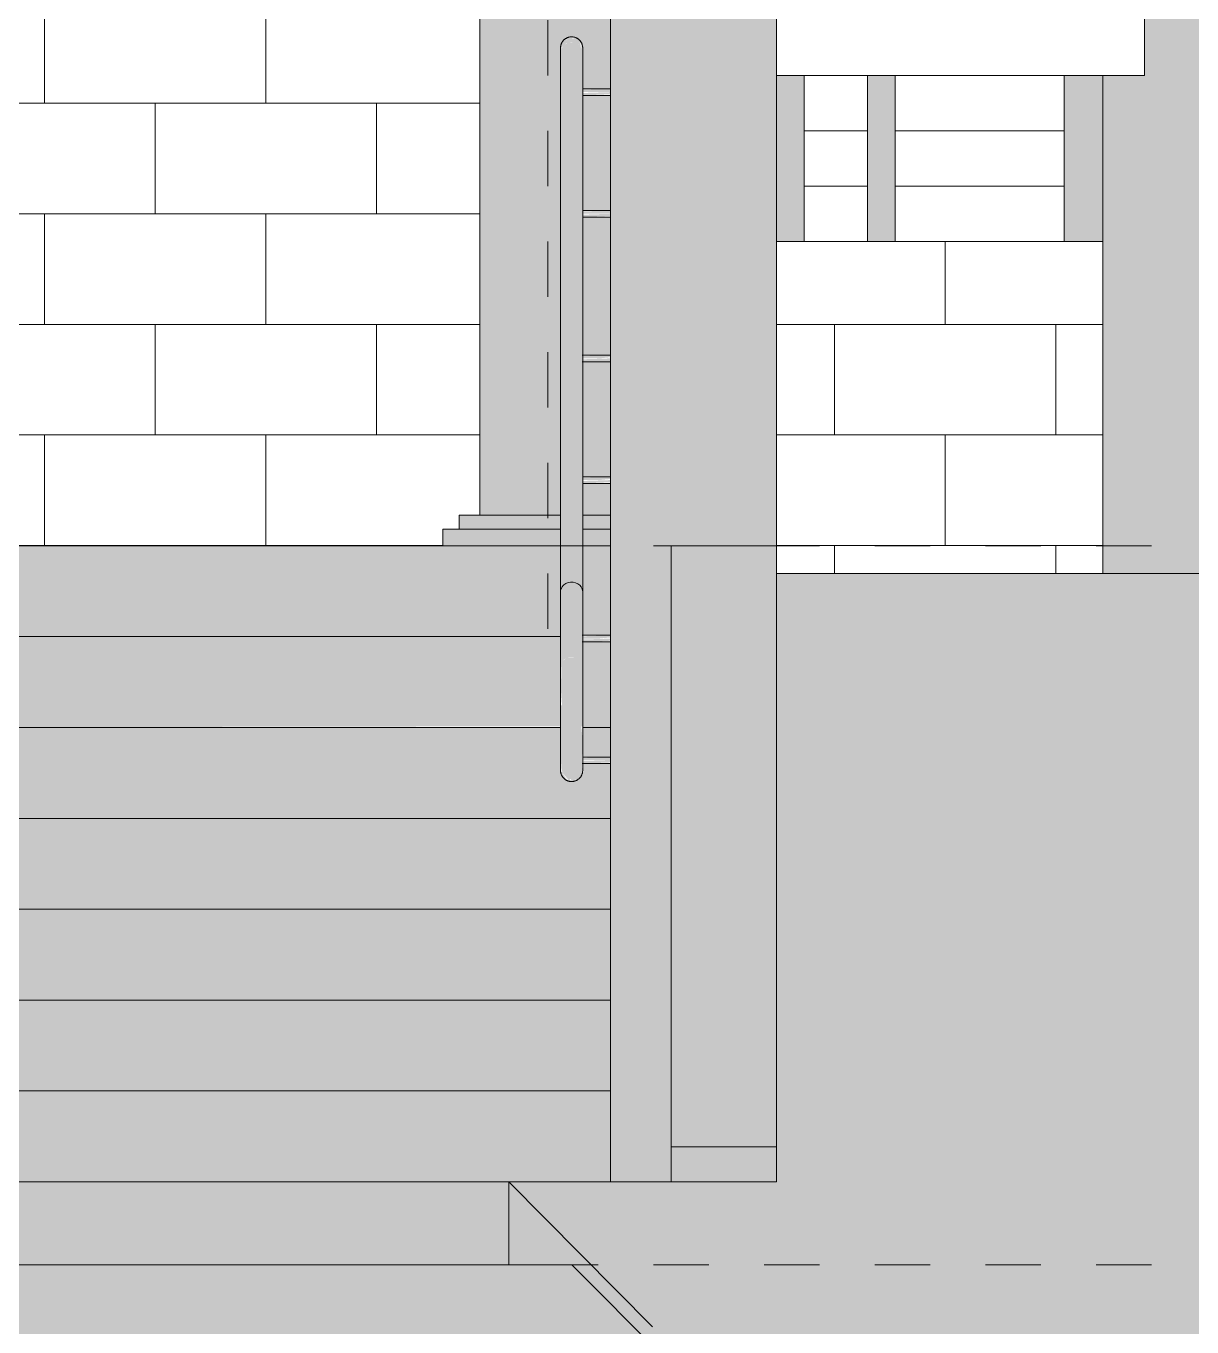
# Model space of a CAD drawing. Header units: metres. Extents: x -3 to 469, y -13 to 19.
# Drawn here: x 416.195 to 418.302, y -1.412 to 0.939 of the extents above; entities that cross this region are included whole.
import ezdxf

# ---------------------------------------------------------------- set-up
doc = ezdxf.new("R2010")
doc.units = ezdxf.units.M
doc.linetypes.add('Center', pattern=[0.03, 0.012, -0.006, 0.006, -0.006])
doc.linetypes.add('Grid Line', pattern=[0.022225, 0.0127, -0.003175, 0.003175, -0.003175])
for name, color, linetype, lineweight in [('A-AREA', 7, 'Continuous', 5), ('A-DETL-1', 7, 'Continuous', 20), ('A-DETL-2', 7, 'Continuous', 15), ('A-FLOR', 7, 'Continuous', 9), ('A-FLOR-1', 7, 'Continuous', 20), ('A-GENM', 7, 'Continuous', 5), ('A-GLAZ-CURT', 7, 'Continuous', 5), ('A-GLAZ-CWMG', 7, 'Continuous', 5), ('A-WALL', 7, 'Continuous', 9), ('Corrimãos', 7, 'Continuous', 15), ('I-WALL', 7, 'Continuous', 9), ('S-COLS', 7, 'Continuous', 9), ('S-FNDN', 7, 'Continuous', 9), ('S-STRS', 7, 'Continuous', 9), ('Suportes', 7, 'Continuous', 5)]:
    doc.layers.add(name, color=color, linetype=linetype, lineweight=lineweight)
for name, color, linetype, lineweight, true_color in [('A-DETL-GENF-1', 7, 'Continuous', 5, 0xb8a087), ('A-FLOR-LEVL-2', 7, 'Center', 5, 0x0080c0), ('A-FLOR-PATT-6', 7, 'Continuous', 20, 0xb8c78b), ('A-FLOR-PATT-8', 7, 'Continuous', 9, 0x6b7b3c), ('A-GENM-2', 7, 'Continuous', 5, 0xe9e9e9), ('A-GLAZ-CWMG-1', 7, 'Continuous', 5, 0xf2f2f2), ('A-WALL-PATT-1', 7, 'Continuous', 5, 0xe3e2df), ('A-WALL-PATT-2', 7, 'Continuous', 5, 0x5f5f5f), ('A-WALL-PATT-3', 7, 'Continuous', 5, 0x515151), ('Corrimãos-1', 7, 'Continuous', 15, 0xe0e0e0), ('S-COLS-1', 7, 'Continuous', 5, 0xe3e2df), ('S-COLS-2', 7, 'Continuous', 9, 0xe3e2df), ('S-FNDN-1', 7, 'Continuous', 5, 0xd3d1cb), ('S-GRID-1', 9, 'Grid Line', 5, 0x808080), ('S-STRS-2', 7, 'Continuous', 5, 0xe2e6e7), ('S-STRS-3', 7, 'Continuous', 5, 0xd8dad9), ('Suportes-1', 7, 'Continuous', 5, 0xe0e0e0)]:
    doc.layers.add(name, color=color, linetype=linetype, lineweight=lineweight, true_color=true_color)
pattern_1 = [(0, (417.45595, 0), (0, 0.2), []), (90, (417.45595, 0), (-0.2, 0.2), [0.2, -0.2])]
pattern_2 = [(90, (415.128, 0), (-1.2, 7e-17), [])]

# ---------------------------------------------------------------- blocks, each defined once
blk = doc.blocks.new('PILAR redondo - PILAR redondo 9-4413397-FACHADA 04')
at = {"layer": 'A-GENM-2'}
blk.add_hatch(color=256, dxfattribs=at).paths.add_polyline_path([(-0.59, 0.055), (-0.59, 3), (-0.713, 3), (-0.713, 0.055), (-0.6218, 0.055)])
h = blk.add_hatch(color=256, dxfattribs=at)
h.paths.add_polyline_path([(-0.567, 0.055), (-0.5663, 0.8972), (-0.557, 0.9145), (-0.5444, 0.9178), (-0.5329, 0.9117), (-0.5309, 0.9083), (-0.527, 0.8926), (-0.527, 0.826), (-0.477, 0.826), (-0.4785, 3), (-0.59, 3), (-0.59, 0.055)])
h.paths.add_polyline_path([(-0.4835, 0.055), (-0.477, 0.055), (-0.477, 0.1126), (-0.527, 0.1126), (-0.527, 0.055), (-0.503, 0.055)])
h.paths.add_polyline_path([(-0.4835, 0.1246), (-0.477, 0.1246), (-0.477, 0.3326), (-0.527, 0.3326), (-0.527, 0.1246), (-0.4838, 0.1246)])
h.paths.add_polyline_path([(-0.477, 0.3446), (-0.477, 0.594), (-0.527, 0.594), (-0.527, 0.3446), (-0.4835, 0.3446)])
h.paths.add_polyline_path([(-0.477, 0.606), (-0.477, 0.814), (-0.527, 0.814), (-0.527, 0.606), (-0.4835, 0.606)])
h = blk.add_hatch(color=256, dxfattribs=at)
h.paths.add_polyline_path([(-0.7186, 0.03), (-0.567, 0.03), (-0.567, 0.055), (-0.75, 0.055), (-0.75, 0.03)])
h.paths.add_polyline_path([(-0.477, 0.03), (-0.477, 0.055), (-0.527, 0.055), (-0.527, 0.03)])
at = {"layer": 'A-GENM'}
for p, q in [((-0.713, 3), (-0.713, 0.055)), ((-0.75, 0.055), (-0.567, 0.055)), ((-0.75, 0.055), (-0.75, 0.03)), ((-0.527, 0.055), (-0.477, 0.055))]:
    blk.add_line(p, q, dxfattribs=at)
blk = doc.blocks.new('Rectangular Mullion - 70mm x 70mm aluminio-4480607-FACHADA 04')
at = {"layer": 'A-GLAZ-CWMG-1'}
blk.add_hatch(color=256, dxfattribs=at).paths.add_polyline_path([(0.413, 0.55), (0.413, 0.85), (0.343, 0.85), (0.343, 0.55), (0.4073, 0.55)])
at = {"layer": 'A-GLAZ-CWMG'}
for p, q in [((0.343, 0.55), (0.343, 0.85)), ((0.413, 0.85), (0.413, 0.55)), ((0.413, 0.55), (0.343, 0.55))]:
    blk.add_line(p, q, dxfattribs=at)
blk = doc.blocks.new('System Panel - COMOVENTE-V67-FACHADA 04')
at = {"layer": 'A-GLAZ-CURT'}
h = blk.add_hatch(dxfattribs=at)
h.set_pattern_fill('FP_33', color=256, style=0, pattern_type=2)
h.set_pattern_definition([(0, (0.1905, 0.65), (0, 0.15), [])])
h.paths.add_polyline_path([(0.038, 0.55), (0.343, 0.55), (0.343, 0.75), (0.038, 0.75), (0.038, 0.5866)])
blk.add_line((0.343, 0.75), (0.038, 0.75), dxfattribs=at)
blk = doc.blocks.new('Rectangular Mullion - 70mm x 70mm aluminio-4480076-FACHADA 04')
at = {"layer": 'A-GLAZ-CWMG-1'}
blk.add_hatch(color=256, dxfattribs=at).paths.add_polyline_path([(0.4073, 0.75), (0.413, 0.75), (0.413, 0.85), (0.343, 0.85), (0.343, 0.75)])
at = {"layer": 'A-GLAZ-CWMG'}
for p, q in [((0.343, 0.75), (0.343, 0.85)), ((0.413, 0.75), (0.413, 0.85))]:
    blk.add_line(p, q, dxfattribs=at)
blk = doc.blocks.new('Rectangular Mullion - 80mm x 50mm aluminio-4468393-FACHADA 04')
at = {"layer": 'A-GLAZ-CWMG-1'}
blk.add_hatch(color=256, dxfattribs=at).paths.add_polyline_path([(-0.127, 0.55), (-0.127, 0.75), (-0.177, 0.75), (-0.177, 0.55), (-0.1556, 0.55)])
at = {"layer": 'A-GLAZ-CWMG'}
for p, q in [((-0.127, 0.75), (-0.127, 0.55)), ((-0.127, 0.55), (-0.177, 0.55))]:
    blk.add_line(p, q, dxfattribs=at)
blk = doc.blocks.new('System Panel - COMOVENTE-V68-FACHADA 04')
at = {"layer": 'A-GLAZ-CURT'}
h = blk.add_hatch(dxfattribs=at)
h.set_pattern_fill('FP_36', color=256, style=0, pattern_type=2)
h.set_pattern_definition([(0, (0.1905, 0.85), (0, 0.15), [])])
h.paths.add_polyline_path([(0.038, 0.75), (0.343, 0.75), (0.343, 0.85), (0.038, 0.85), (0.038, 0.7797)])
blk.add_line((0.038, 0.75), (0.343, 0.75), dxfattribs=at)
blk = doc.blocks.new('Rectangular Mullion - 70mm x 70mm aluminio-4480077-FACHADA 04')
at = {"layer": 'A-GLAZ-CWMG-1'}
blk.add_hatch(color=256, dxfattribs=at).paths.add_polyline_path([(0.4073, 0.55), (0.413, 0.55), (0.413, 0.75), (0.343, 0.75), (0.343, 0.55)])
at = {"layer": 'A-GLAZ-CWMG'}
for p, q in [((0.343, 0.55), (0.343, 0.75)), ((0.413, 0.55), (0.413, 0.75)), ((0.413, 0.55), (0.343, 0.55))]:
    blk.add_line(p, q, dxfattribs=at)
blk = doc.blocks.new('Rectangular Mullion - 80mm x 50mm aluminio-4468394-FACHADA 04')
at = {"layer": 'A-GLAZ-CWMG-1'}
blk.add_hatch(color=256, dxfattribs=at).paths.add_polyline_path([(-0.127, 0.75), (-0.127, 0.85), (-0.177, 0.85), (-0.177, 0.75), (-0.1556, 0.75)])
at = {"layer": 'A-GLAZ-CWMG'}
blk.add_line((-0.127, 0.85), (-0.127, 0.75), dxfattribs=at)
blk = doc.blocks.new('System Panel - COMOVENTE-V69-FACHADA 04')
at = {"layer": 'A-GLAZ-CURT'}
h = blk.add_hatch(dxfattribs=at)
h.set_pattern_fill('FP_92', color=256, style=0, pattern_type=2)
h.set_pattern_definition([(0, (-0.0695, 0.65), (0, 0.15), [])])
h.paths.add_polyline_path([(-0.0618, 0.55), (-0.012, 0.55), (-0.012, 0.75), (-0.127, 0.75), (-0.127, 0.55)])
blk.add_line((-0.012, 0.75), (-0.127, 0.75), dxfattribs=at)
blk = doc.blocks.new('System Panel - COMOVENTE-V70-FACHADA 04')
at = {"layer": 'A-GLAZ-CURT'}
h = blk.add_hatch(dxfattribs=at)
h.set_pattern_fill('FP_93', color=256, style=0, pattern_type=2)
h.set_pattern_definition([(0, (-0.0695, 0.85), (0, 0.15), [])])
h.paths.add_polyline_path([(-0.127, 0.75), (-0.012, 0.75), (-0.012, 0.85), (-0.127, 0.85), (-0.127, 0.7797)])
blk.add_line((-0.127, 0.75), (-0.012, 0.75), dxfattribs=at)
blk = doc.blocks.new('Rectangular Mullion - 80mm x 50mm aluminio-4479124-FACHADA 04')
at = {"layer": 'A-GLAZ-CWMG-1'}
blk.add_hatch(color=256, dxfattribs=at).paths.add_polyline_path([(-0.012, 0.55), (0.038, 0.55), (0.038, 0.75), (-0.012, 0.75), (-0.012, 0.5866)])
at = {"layer": 'A-GLAZ-CWMG'}
for p, q in [((-0.012, 0.75), (-0.012, 0.55)), ((0.038, 0.75), (0.038, 0.55)), ((0.038, 0.55), (-0.012, 0.55))]:
    blk.add_line(p, q, dxfattribs=at)
blk = doc.blocks.new('Rectangular Mullion - 80mm x 50mm aluminio-4479125-FACHADA 04')
at = {"layer": 'A-GLAZ-CWMG-1'}
blk.add_hatch(color=256, dxfattribs=at).paths.add_polyline_path([(0.038, 0.75), (0.038, 0.85), (-0.012, 0.85), (-0.012, 0.75), (0.032, 0.75)])
at = {"layer": 'A-GLAZ-CWMG'}
for p, q in [((-0.012, 0.85), (-0.012, 0.75)), ((0.038, 0.85), (0.038, 0.75))]:
    blk.add_line(p, q, dxfattribs=at)
blk = doc.blocks.new('Tipo de Corrimão - Corrimão_Interno_-4973389-FACHADA 04')
at = {"layer": 'Corrimãos-1'}
for points in [[(-0.5297, 0.9014), (-0.5329, 0.9117), (-0.5394, 0.9161), (-0.5496, 0.9173), (-0.5611, 0.9117), (-0.5627, 0.9102), (-0.5643, 0.9014), (-0.557, 0.9078), (-0.547, 0.9102), (-0.5349, 0.9064), (-0.5309, 0.9028)], [(-0.527, -0.0833), (-0.5277, 0.8972), (-0.5329, 0.905), (-0.5418, 0.9096), (-0.5522, 0.9096), (-0.5611, 0.905), (-0.5663, 0.8972), (-0.567, 0.8926), (-0.5663, -0.0787), (-0.5611, -0.0709), (-0.5522, -0.0663), (-0.5418, -0.0663), (-0.5329, -0.0709), (-0.5277, -0.0787)], [(-0.527, -0.2184), (-0.5277, -0.0787), (-0.5329, -0.0709), (-0.5418, -0.0663), (-0.5522, -0.0663), (-0.5611, -0.0709), (-0.5663, -0.0787), (-0.567, -0.0833), (-0.5663, -0.2138), (-0.5611, -0.2059), (-0.5522, -0.2014), (-0.5418, -0.2014), (-0.5329, -0.2059), (-0.5277, -0.2138)], [(-0.5445, -0.2886), (-0.5277, -0.2886), (-0.5277, -0.2138), (-0.5329, -0.2059), (-0.5418, -0.2014), (-0.5545, -0.2022), (-0.5626, -0.2076), (-0.5663, -0.2138), (-0.5654, -0.2259), (-0.5665, -0.2586), (-0.5643, -0.2886), (-0.547, -0.2886)], [(-0.5329, -0.3264), (-0.527, -0.3264), (-0.5277, -0.2886), (-0.567, -0.2886), (-0.5663, -0.3264), (-0.537, -0.3264)], [(-0.5444, -0.4258), (-0.5408, -0.4221), (-0.5363, -0.4221), (-0.5309, -0.4117), (-0.5285, -0.4078), (-0.5274, -0.3473), (-0.5297, -0.3264), (-0.5663, -0.3264), (-0.5663, -0.3919), (-0.5637, -0.4104), (-0.5525, -0.4235), (-0.5491, -0.4217), (-0.5456, -0.4248)], [(-0.567, -0.3966), (-0.5664, -0.3778), (-0.567, -0.3921)]]:
    blk.add_hatch(color=256, dxfattribs=at).paths.add_polyline_path(points)
at = {"layer": 'Corrimãos'}
for p, q in [((-0.567, 0.8926), (-0.567, -0.0833)), ((-0.527, -0.0833), (-0.527, 0.8926)), ((-0.567, -0.0833), (-0.567, -0.2184)), ((-0.527, -0.2184), (-0.527, -0.0833)), ((-0.567, -0.2886), (-0.567, -0.3264)), ((-0.527, -0.3264), (-0.527, -0.2886)), ((-0.567, -0.3264), (-0.567, -0.3966)), ((-0.527, -0.3966), (-0.527, -0.3264))]:
    blk.add_line(p, q, dxfattribs=at)
at = {"layer": 'Corrimãos', "flags": 128}
for points in [[(-0.567, 0.9), (-0.567, 0.9008), (-0.5669, 0.9016), (-0.5669, 0.9024), (-0.5667, 0.9032), (-0.5666, 0.904), (-0.5664, 0.9048), (-0.5662, 0.9055), (-0.566, 0.9063), (-0.5657, 0.907), (-0.5654, 0.9078), (-0.5651, 0.9085), (-0.5647, 0.9092), (-0.5644, 0.9099), (-0.5639, 0.9106), (-0.5635, 0.9113), (-0.563, 0.9119), (-0.5625, 0.9126), (-0.562, 0.9132), (-0.5615, 0.9138), (-0.5609, 0.9143), (-0.5603, 0.9149), (-0.5597, 0.9154), (-0.5591, 0.9159), (-0.5585, 0.9164), (-0.5578, 0.9168), (-0.5571, 0.9172), (-0.5564, 0.9176), (-0.5557, 0.918), (-0.555, 0.9183), (-0.5542, 0.9186), (-0.5535, 0.9189), (-0.5527, 0.9192), (-0.552, 0.9194), (-0.5512, 0.9196), (-0.5504, 0.9197), (-0.5496, 0.9198), (-0.5488, 0.9199), (-0.548, 0.92), (-0.5472, 0.92), (-0.5464, 0.92), (-0.5456, 0.92), (-0.5448, 0.9199), (-0.544, 0.9198), (-0.5432, 0.9196), (-0.5425, 0.9195), (-0.5417, 0.9193), (-0.5409, 0.9191), (-0.5402, 0.9188), (-0.5394, 0.9185), (-0.5387, 0.9182), (-0.538, 0.9178), (-0.5372, 0.9175), (-0.5366, 0.9171), (-0.5359, 0.9166), (-0.5352, 0.9162), (-0.5346, 0.9157), (-0.534, 0.9152), (-0.5334, 0.9146), (-0.5328, 0.9141), (-0.5322, 0.9135), (-0.5317, 0.9129), (-0.5312, 0.9123), (-0.5307, 0.9116), (-0.5303, 0.911), (-0.5299, 0.9103), (-0.5295, 0.9096), (-0.5291, 0.9089), (-0.5287, 0.9082), (-0.5284, 0.9074), (-0.5282, 0.9067), (-0.5279, 0.9059), (-0.5277, 0.9052), (-0.5275, 0.9044), (-0.5273, 0.9036), (-0.5272, 0.9028), (-0.5271, 0.902), (-0.527, 0.9012), (-0.527, 0.9004), (-0.527, 0.9)], [(-0.567, 0.8975), (-0.567, 0.8982), (-0.567, 0.8988), (-0.567, 0.8993), (-0.567, 0.8997), (-0.567, 0.8999), (-0.567, 0.9), (-0.567, 0.9)], [(-0.567, 0.9), (-0.567, 0.9), (-0.567, 0.8998), (-0.567, 0.8996), (-0.567, 0.8992), (-0.567, 0.8988), (-0.567, 0.8983), (-0.567, 0.8977), (-0.567, 0.897), (-0.567, 0.8962), (-0.567, 0.8953), (-0.567, 0.8943), (-0.567, 0.8932), (-0.567, 0.8926)], [(-0.527, 0.9), (-0.527, 0.8999), (-0.527, 0.8997), (-0.527, 0.8994), (-0.527, 0.899), (-0.527, 0.8984), (-0.527, 0.8977), (-0.527, 0.8969)], [(-0.527, 0.8926), (-0.527, 0.8937), (-0.527, 0.8948), (-0.527, 0.8957), (-0.527, 0.8965), (-0.527, 0.8973), (-0.527, 0.898), (-0.527, 0.8985), (-0.527, 0.899), (-0.527, 0.8994), (-0.527, 0.8997), (-0.527, 0.8999), (-0.527, 0.9), (-0.527, 0.9)], [(-0.567, -0.2184), (-0.567, -0.2199), (-0.567, -0.2216), (-0.567, -0.2235), (-0.567, -0.2254), (-0.567, -0.2274), (-0.567, -0.2295), (-0.567, -0.2317), (-0.567, -0.234), (-0.567, -0.2364), (-0.567, -0.2388), (-0.567, -0.2414), (-0.567, -0.244), (-0.567, -0.2467), (-0.567, -0.2494), (-0.567, -0.2522), (-0.567, -0.2551), (-0.567, -0.2581), (-0.567, -0.261), (-0.567, -0.2641), (-0.567, -0.2671), (-0.567, -0.2702), (-0.567, -0.2734), (-0.567, -0.2765), (-0.567, -0.2797), (-0.567, -0.2829), (-0.567, -0.2861), (-0.567, -0.2886)], [(-0.527, -0.2886), (-0.527, -0.2854), (-0.527, -0.2822), (-0.527, -0.279), (-0.527, -0.2759), (-0.527, -0.2727), (-0.527, -0.2696), (-0.527, -0.2665), (-0.527, -0.2634), (-0.527, -0.2604), (-0.527, -0.2575), (-0.527, -0.2545), (-0.527, -0.2517), (-0.527, -0.2489), (-0.527, -0.2461), (-0.527, -0.2434), (-0.527, -0.2408), (-0.527, -0.2383), (-0.527, -0.2359), (-0.527, -0.2335), (-0.527, -0.2312), (-0.527, -0.229), (-0.527, -0.2269), (-0.527, -0.225), (-0.527, -0.2231), (-0.527, -0.2213), (-0.527, -0.2196), (-0.527, -0.2184)], [(-0.567, -0.3264), (-0.567, -0.3296), (-0.567, -0.3328), (-0.567, -0.336), (-0.567, -0.3391), (-0.567, -0.3423), (-0.567, -0.3454), (-0.567, -0.3485), (-0.567, -0.3516), (-0.567, -0.3546), (-0.567, -0.3575), (-0.567, -0.3605), (-0.567, -0.3633), (-0.567, -0.3661), (-0.567, -0.3689), (-0.567, -0.3716), (-0.567, -0.3742), (-0.567, -0.3767), (-0.567, -0.3791), (-0.567, -0.3815), (-0.567, -0.3838), (-0.567, -0.386), (-0.567, -0.388), (-0.567, -0.39), (-0.567, -0.3919), (-0.567, -0.3937), (-0.567, -0.3954), (-0.567, -0.3969), (-0.567, -0.3984), (-0.567, -0.3997), (-0.567, -0.4009), (-0.567, -0.402), (-0.567, -0.403), (-0.567, -0.4039), (-0.567, -0.4046), (-0.567, -0.4052), (-0.567, -0.4057), (-0.567, -0.4061), (-0.567, -0.4063), (-0.567, -0.4064), (-0.567, -0.4064)], [(-0.527, -0.4064), (-0.527, -0.4063), (-0.527, -0.4061), (-0.527, -0.4058), (-0.527, -0.4054), (-0.527, -0.4048), (-0.527, -0.4041), (-0.527, -0.4033), (-0.527, -0.4023), (-0.527, -0.4013), (-0.527, -0.4001), (-0.527, -0.3988), (-0.527, -0.3973), (-0.527, -0.3958), (-0.527, -0.3942), (-0.527, -0.3924), (-0.527, -0.3906), (-0.527, -0.3886), (-0.527, -0.3865), (-0.527, -0.3844), (-0.527, -0.3821), (-0.527, -0.3798), (-0.527, -0.3774), (-0.527, -0.3749), (-0.527, -0.3723), (-0.527, -0.3696), (-0.527, -0.3669), (-0.527, -0.3641), (-0.527, -0.3612), (-0.527, -0.3583), (-0.527, -0.3554), (-0.527, -0.3524), (-0.527, -0.3493), (-0.527, -0.3462), (-0.527, -0.3431), (-0.527, -0.34), (-0.527, -0.3368), (-0.527, -0.3336), (-0.527, -0.3304), (-0.527, -0.3272), (-0.527, -0.3264)], [(-0.567, -0.4064), (-0.567, -0.4063), (-0.567, -0.4061), (-0.567, -0.4058), (-0.567, -0.4054), (-0.567, -0.4048), (-0.567, -0.4041), (-0.567, -0.4033), (-0.567, -0.4023), (-0.567, -0.4013), (-0.567, -0.4001), (-0.567, -0.3988), (-0.567, -0.3973), (-0.567, -0.3966)], [(-0.527, -0.3966), (-0.527, -0.3981), (-0.527, -0.3995), (-0.527, -0.4007), (-0.527, -0.4018), (-0.527, -0.4028), (-0.527, -0.4037), (-0.527, -0.4045), (-0.527, -0.4051), (-0.527, -0.4056), (-0.527, -0.406), (-0.527, -0.4062), (-0.527, -0.4064), (-0.527, -0.4064)], [(-0.527, -0.4064), (-0.527, -0.4072), (-0.5271, -0.408), (-0.5271, -0.4088), (-0.5273, -0.4096), (-0.5274, -0.4104), (-0.5276, -0.4111), (-0.5278, -0.4119), (-0.528, -0.4127), (-0.5283, -0.4134), (-0.5286, -0.4142), (-0.5289, -0.4149), (-0.5293, -0.4156), (-0.5296, -0.4163), (-0.53, -0.417), (-0.5305, -0.4177), (-0.531, -0.4183), (-0.5314, -0.419), (-0.532, -0.4196), (-0.5325, -0.4202), (-0.5331, -0.4207), (-0.5336, -0.4213), (-0.5343, -0.4218), (-0.5349, -0.4223), (-0.5355, -0.4228), (-0.5362, -0.4232), (-0.5369, -0.4236), (-0.5376, -0.424), (-0.5383, -0.4244), (-0.539, -0.4247), (-0.5397, -0.425), (-0.5405, -0.4253), (-0.5413, -0.4255), (-0.542, -0.4258), (-0.5428, -0.4259), (-0.5436, -0.4261), (-0.5444, -0.4262), (-0.5452, -0.4263), (-0.546, -0.4264), (-0.5468, -0.4264), (-0.5476, -0.4264), (-0.5484, -0.4263), (-0.5492, -0.4263), (-0.55, -0.4262), (-0.5508, -0.426), (-0.5515, -0.4259), (-0.5523, -0.4257), (-0.5531, -0.4254), (-0.5538, -0.4252), (-0.5546, -0.4249), (-0.5553, -0.4246), (-0.556, -0.4242), (-0.5567, -0.4238), (-0.5574, -0.4234), (-0.5581, -0.423), (-0.5588, -0.4226), (-0.5594, -0.4221), (-0.56, -0.4216), (-0.5606, -0.421), (-0.5612, -0.4205), (-0.5617, -0.4199), (-0.5623, -0.4193), (-0.5628, -0.4187), (-0.5633, -0.418), (-0.5637, -0.4174), (-0.5641, -0.4167), (-0.5645, -0.416), (-0.5649, -0.4153), (-0.5652, -0.4146), (-0.5656, -0.4138), (-0.5658, -0.4131), (-0.5661, -0.4123), (-0.5663, -0.4116), (-0.5665, -0.4108), (-0.5667, -0.41), (-0.5668, -0.4092), (-0.5669, -0.4084), (-0.567, -0.4076), (-0.567, -0.4068), (-0.567, -0.4064)]]:
    blk.add_lwpolyline(points, dxfattribs=at)
at = {"layer": 'Corrimãos'}
for major_axis, start_param, end_param in [((0.02, 0), 0.523597, 2.356195), ((0.02, 0), 2.879795, 3.141593), ((0.02, 0), 2.617995, 2.879795), ((0.02, 0), 2.356196, 2.617995), ((0.02, 0), 0.261798, 0.523597), ((-0.02, 0), 3.141593, 3.40339)]:
    blk.add_ellipse((-0.547, -0.0833), major_axis=major_axis, ratio=0.878055, start_param=start_param, end_param=end_param, dxfattribs=at)
blk = doc.blocks.new('Tipo de Corrimão - Corrimão_Interno_-4973409-FACHADA 04')
at = {"layer": 'Corrimãos-1'}
h = blk.add_hatch(color=256, dxfattribs=at)
h.paths.add_polyline_path([(-0.567, -0.2886), (-0.5663, -0.2865), (-0.567, -0.2824)])
h.paths.add_polyline_path([(-0.5281, -0.2444), (-0.527, -0.2242), (-0.528, -0.2425)])
h.paths.add_polyline_path([(-0.5274, -0.2886), (-0.527, -0.2886), (-0.5277, -0.2886)])
at = {"layer": 'Corrimãos'}
for p, q in [((-0.567, -0.2184), (-0.567, -0.2886)), ((-0.527, -0.2362), (-0.527, -0.2184)), ((-0.527, -0.2886), (-0.527, -0.2606))]:
    blk.add_line(p, q, dxfattribs=at)
blk = doc.blocks.new('M_Support - Metal - Circular2 - M_Support - Metal - Circular 2-4973487-FACHADA 04')
at = {"layer": 'Suportes-1'}
for points in [[(-0.477, 0.82), (-0.477, 0.826), (-0.527, 0.8242), (-0.527, 0.82)], [(-0.527, 0.814), (-0.477, 0.8162), (-0.477, 0.82), (-0.527, 0.8184), (-0.527, 0.814)]]:
    blk.add_hatch(color=256, dxfattribs=at).paths.add_polyline_path(points)
at = {"layer": 'Suportes'}
for p, q in [((-0.477, 0.826), (-0.527, 0.826)), ((-0.5271, 0.814), (-0.477, 0.814))]:
    blk.add_line(p, q, dxfattribs=at)
blk = doc.blocks.new('M_Support - Metal - Circular2 - M_Support - Metal - Circular 2-V74-FACHADA 04')
at = {"layer": 'Suportes-1'}
for points in [[(-0.477, 0.6), (-0.477, 0.606), (-0.527, 0.6042), (-0.527, 0.6)], [(-0.527, 0.594), (-0.477, 0.5962), (-0.477, 0.6), (-0.527, 0.5984), (-0.527, 0.594)]]:
    blk.add_hatch(color=256, dxfattribs=at).paths.add_polyline_path(points)
at = {"layer": 'Suportes'}
for p, q in [((-0.477, 0.606), (-0.527, 0.606)), ((-0.527, 0.594), (-0.477, 0.594))]:
    blk.add_line(p, q, dxfattribs=at)
blk = doc.blocks.new('M_Support - Metal - Circular2 - M_Support - Metal - Circular 2-V75-FACHADA 04')
at = {"layer": 'Suportes-1'}
for points in [[(-0.537, -0.1635), (-0.537, -0.1649), (-0.537, -0.1649), (-0.537, -0.1635)], [(-0.4978, -0.168), (-0.477, -0.1659), (-0.477, -0.162), (-0.527, -0.1638), (-0.527, -0.168), (-0.5182, -0.168)], [(-0.5171, -0.174), (-0.477, -0.1718), (-0.477, -0.168), (-0.527, -0.1696), (-0.527, -0.174)]]:
    blk.add_hatch(color=256, dxfattribs=at).paths.add_polyline_path(points)
at = {"layer": 'Suportes'}
for p, q in [((-0.477, -0.162), (-0.5277, -0.162)), ((-0.5277, -0.174), (-0.477, -0.174))]:
    blk.add_line(p, q, dxfattribs=at)
blk = doc.blocks.new('M_Support - Metal - Circular2 - M_Support - Metal - Circular 2-V76-FACHADA 04')
at = {"layer": 'Suportes-1'}
for points in [[(-0.477, -0.388), (-0.477, -0.382), (-0.527, -0.3838), (-0.527, -0.388)], [(-0.527, -0.394), (-0.477, -0.3918), (-0.477, -0.388), (-0.527, -0.3896), (-0.527, -0.394)]]:
    blk.add_hatch(color=256, dxfattribs=at).paths.add_polyline_path(points)
at = {"layer": 'Suportes'}
for p, q in [((-0.5278, -0.394), (-0.477, -0.394)), ((-0.477, -0.382), (-0.527, -0.382))]:
    blk.add_line(p, q, dxfattribs=at)
blk = doc.blocks.new('M_Support - Metal - Circular2 - M_Support - Metal - Circular 2-V77-FACHADA 04')
at = {"layer": 'Suportes-1'}
for points in [[(-0.497, 0.3386), (-0.477, 0.3407), (-0.477, 0.3446), (-0.527, 0.3428), (-0.527, 0.3386), (-0.5179, 0.3386)], [(-0.477, 0.3326), (-0.477, 0.3386), (-0.527, 0.337), (-0.527, 0.3326), (-0.4936, 0.3326)]]:
    blk.add_hatch(color=256, dxfattribs=at).paths.add_polyline_path(points)
at = {"layer": 'Suportes'}
for p, q in [((-0.477, 0.3446), (-0.5277, 0.3446)), ((-0.5277, 0.3326), (-0.477, 0.3326))]:
    blk.add_line(p, q, dxfattribs=at)
blk = doc.blocks.new('M_Support - Metal - Circular2 - M_Support - Metal - Circular 2-V78-FACHADA 04')
at = {"layer": 'Suportes-1'}
for points in [[(-0.497, 0.1186), (-0.477, 0.1207), (-0.477, 0.1246), (-0.527, 0.1228), (-0.527, 0.1186), (-0.5179, 0.1186)], [(-0.527, 0.1126), (-0.477, 0.1148), (-0.477, 0.1186), (-0.527, 0.117), (-0.527, 0.1126)]]:
    blk.add_hatch(color=256, dxfattribs=at).paths.add_polyline_path(points)
at = {"layer": 'Suportes'}
for p, q in [((-0.477, 0.1246), (-0.527, 0.1246)), ((-0.527, 0.1126), (-0.477, 0.1126))]:
    blk.add_line(p, q, dxfattribs=at)

msp = doc.modelspace()

# ---------------------------------------------------------------- hatches: boundary and pattern name
at = {"layer": 'A-DETL-GENF-1'}
h = msp.add_hatch(dxfattribs=at)
h.set_pattern_fill('FP_98', color=256, style=0, pattern_type=2)
h.set_pattern_definition([(45, (385.194, 0), (0, 1.79605), [1.27, -1.27]), (45, (385.531, -0.3368), (0, 1.79605), [1.27, -1.27]), (45, (385.867, -0.6735), (0, 1.79605), [1.27, -1.27]), (135, (385.194, 0.2245), (-1.79605, 1e-16), [1.27, -1.27]), (135, (385.531, 0.5613), (-1.79605, 1e-16), [1.27, -1.27]), (135, (385.867, 0.898), (-1.79605, 1e-16), [1.27, -1.27])])
h.paths.add_polyline_path([(441.6476, -7.1377), (441.708, -7.1377), (433.3076, -5.1856), (432.7774, -5.1856), (426.5447, -4.3056), (421.0203, -4.2761), (417.5186, -1.6374), (417.1812, -1.3), (410.648, -1.3), (410.648, -1.45), (369.4926, -1.45), (369.4926, -0.67), (365.048, -0.67), (365.048, -1.45), (364.858, -1.45), (364.858, -0.3), (355.8353, -0.3), (355.8353, -7.1377), (439.9027, -7.1377)])
at = {"layer": 'A-FLOR-PATT-6'}
for points in [[(426.8909, -4.2123), (417.551, -0.05), (417.551, -1.15), (426.0773, -4.1626), (426.6242, -4.1427), (426.7178, -4.1672)], [(427.8809, -4.3923), (420.7668, -0.05), (417.551, -0.05), (426.8909, -4.2123), (427.2268, -4.3)], [(417.3272, -1.4124), (417.551, -1.15), (417.0673, -1.15), (417.2159, -1.3)], [(425.9527, -4.1672), (426.0773, -4.1626), (417.551, -1.15), (417.3272, -1.4124), (420.6792, -3.9416), (421.9026, -4.1391), (422.4295, -4.1427)]]:
    msp.add_hatch(color=256, dxfattribs=at).paths.add_polyline_path(points)
at = {"layer": 'A-FLOR-PATT-8'}
for points in [[(415.8835, -1.3), (417.0673, -1.3), (417.0673, -1.15), (410.648, -1.15), (410.648, -1.3)], [(420.6792, -4.0191), (420.6792, -3.9416), (417.3272, -1.4124), (417.0673, -1.15), (417.0673, -1.3), (417.1812, -1.3), (417.5186, -1.6374), (420.5764, -3.9416)]]:
    msp.add_hatch(color=256, dxfattribs=at).paths.add_polyline_path(points)
at = {"layer": 'A-WALL-PATT-1'}
for points in [[(417.361, -1.087), (417.551, -1.087), (417.551, 0), (417.361, 0), (417.361, -0.9583)], [(417.551, -1.15), (417.551, -1.087), (417.361, -1.087), (417.361, -1.15)]]:
    msp.add_hatch(color=256, dxfattribs=at).paths.add_polyline_path(points)
at = {"layer": 'A-WALL-PATT-2'}
h = msp.add_hatch(dxfattribs=at)
h.set_pattern_fill('FP_86', color=256, style=0, pattern_type=2)
h.set_pattern_definition(pattern_2)
h.paths.add_polyline_path([(417.9476, 0.85), (418.1762, 0.85), (418.1762, 14.1134), (363.078, 14.1134), (363.078, 6.7), (417.851, 6.7), (417.851, 5), (417.551, 5), (417.551, 1.0225), (417.558, 1.0225), (417.558, 1.0058), (417.5744, 1.0041), (417.5723, 0.9942), (417.558, 0.9933), (417.558, 0.9775), (417.551, 0.9775), (417.551, 0.85), (417.8538, 0.85)])
h.paths.add_polyline_path([(417.5808, 0.9928), (417.5851, 0.995), (417.5886, 0.9959), (417.5906, 0.9959), (417.5922, 0.9928), (417.5822, 0.9931)])
h.paths.add_polyline_path([(417.5744, 0.9918), (417.5807, 1), (417.5808, 0.9928)])
h.paths.add_polyline_path([(417.5807, 1), (417.5744, 1.0082), (417.5808, 1.0072)])
h.paths.add_polyline_path([(417.5881, 1), (417.5828, 1.0082), (417.5879, 1.0072)])
h = msp.add_hatch(dxfattribs=at)
h.set_pattern_fill('FP_86', color=256, style=0, pattern_type=2)
h.set_pattern_definition(pattern_2)
h.paths.add_polyline_path([(418.1762, 0.85), (418.2162, 0.85), (418.2162, 14.1134), (418.1762, 14.1134), (418.1762, 0.8762)])
at = {"layer": 'A-WALL-PATT-3'}
h = msp.add_hatch(dxfattribs=at)
h.set_pattern_fill('FP_95', color=256, style=0, pattern_type=2)
h.set_pattern_definition([(0, (414.22795, 0), (0, 0.2), []), (90, (414.22795, 0), (-0.2, 0.2), [0.2, -0.2])])
h.paths.add_polyline_path([(414.333, 0), (414.3829, 0), (414.3823, 0.1128), (414.345, 0.1128), (414.345, 0.0993), (414.333, 0.0993), (414.333, 0.0073)])
h.paths.add_polyline_path([(416.1405, 0), (416.948, 0), (416.948, 0.03), (416.978, 0.03), (416.978, 0.055), (417.015, 0.055), (417.015, 3), (414.333, 3), (414.333, 1.0775), (414.34, 1.0775), (414.34, 1.0621), (414.3564, 1.0608), (414.3564, 1.0479), (414.34, 1.0468), (414.34, 1.0325), (414.333, 1.0325), (414.333, 1.0075), (414.34, 1.0075), (414.34, 0.9923), (414.3432, 0.9923), (414.3432, 0.9777), (414.34, 0.9777), (414.34, 0.9625), (414.333, 0.9625), (414.333, 0.8393), (414.345, 0.8373), (414.345, 0.8258), (414.3829, 0.828), (414.3836, 0.8972), (414.3929, 0.9145), (414.4055, 0.9178), (414.4171, 0.9117), (414.4191, 0.9078), (414.4229, 0.8762), (414.4229, 0), (414.4805, 0), (414.4805, 2.12), (416.1405, 2.12), (416.1405, 0.2004)])
h.paths.add_polyline_path([(414.345, 0.1244), (414.3829, 0.1244), (414.3823, 0.3328), (414.345, 0.3328), (414.345, 0.3193), (414.333, 0.3193), (414.333, 0.1379), (414.345, 0.1359), (414.345, 0.1286)])
h.paths.add_polyline_path([(414.3569, 0.3444), (414.3829, 0.3444), (414.3823, 0.5942), (414.345, 0.5942), (414.345, 0.5807), (414.333, 0.5807), (414.333, 0.3579), (414.345, 0.3559), (414.345, 0.3444)])
h.paths.add_polyline_path([(414.3823, 0.6058), (414.3829, 0.6058), (414.3823, 0.8142), (414.345, 0.8142), (414.345, 0.8007), (414.333, 0.8007), (414.333, 0.6193), (414.345, 0.6173), (414.345, 0.6058), (414.3751, 0.6058)])
h.paths.add_polyline_path([(414.3628, 1.0622), (414.3726, 1.0591), (414.3722, 1.055), (414.3677, 1.0591), (414.3671, 1.0562), (414.3631, 1.0617)])
h.paths.add_polyline_path([(414.3627, 1.055), (414.3581, 1.0629), (414.3628, 1.0622)])
h.paths.add_polyline_path([(414.3564, 1.0468), (414.3631, 1.0535), (414.3651, 1.0503), (414.3701, 1.055), (414.368, 1.0475), (414.3636, 1.048), (414.3622, 1.0477), (414.3566, 1.0468)])
h.paths.add_polyline_path([(414.3698, 1.0468), (414.3764, 1.055), (414.3742, 1.0478), (414.3701, 1.0469)])
h = msp.add_hatch(dxfattribs=at)
h.set_pattern_fill('FP_84', color=256, style=0, pattern_type=2)
h.set_pattern_definition(pattern_1)
h.paths.add_polyline_path([(417.551, -0.05), (417.951, -0.05), (417.951, 0.55), (417.551, 0.55), (417.551, 0)])
h = msp.add_hatch(dxfattribs=at)
h.set_pattern_fill('FP_84', color=256, style=0, pattern_type=2)
h.set_pattern_definition(pattern_1)
h.paths.add_polyline_path([(418.141, -0.05), (418.141, 0.55), (417.951, 0.55), (417.951, -0.05), (418.1353, -0.05)])
at = {"layer": 'S-COLS-1'}
msp.add_hatch(color=256, dxfattribs=at).paths.add_polyline_path([(417.3272, -1.15), (417.361, -1.15), (417.361, 0), (417.551, 0), (417.551, 5), (417.251, 5), (417.251, -1.15)])
at = {"layer": 'S-COLS-2'}
msp.add_hatch(color=256, dxfattribs=at).paths.add_polyline_path([(418.388, -0.05), (418.388, 4.9), (418.2162, 4.9), (418.2162, 0.85), (418.141, 0.85), (418.141, -0.05), (418.3229, -0.05)])
at = {"layer": 'S-FNDN-1'}
h = msp.add_hatch(color=256, dxfattribs=at)
h.paths.add_polyline_path([(417.251, 0), (417.251, 0.03), (417.201, 0.03), (417.201, 0)])
h.paths.add_polyline_path([(417.0094, 0), (417.161, 0), (417.161, 0.03), (416.948, 0.03), (416.948, 0)])
at = {"layer": 'S-STRS-2'}
h = msp.add_hatch(color=256, dxfattribs=at)
h.paths.add_polyline_path([(416.6341, -0.1643), (417.161, -0.1643), (417.161, 0), (414.4229, 0), (414.4229, -0.1643), (416.2588, -0.1643)])
h.paths.add_polyline_path([(414.345, -0.1622), (414.3829, -0.1616), (414.3823, 0), (414.333, 0), (414.333, -0.1487), (414.345, -0.1507), (414.345, -0.158)])
h.paths.add_polyline_path([(417.251, -0.162), (417.251, 0), (417.201, 0), (417.201, -0.162)])
at = {"layer": 'S-STRS-3'}
h = msp.add_hatch(color=256, dxfattribs=at)
h.paths.add_polyline_path([(415.8835, -0.3286), (417.161, -0.3264), (417.161, -0.1643), (414.4229, -0.1643), (414.4229, -0.3286), (415.1329, -0.3286)])
h.paths.add_polyline_path([(414.3823, -0.3286), (414.3829, -0.3264), (414.3823, -0.1738), (414.345, -0.1738), (414.345, -0.1873), (414.333, -0.1873), (414.333, -0.3286), (414.345, -0.3286)])
h.paths.add_polyline_path([(417.251, -0.3286), (417.251, -0.174), (417.201, -0.174), (417.201, -0.3286)])
h = msp.add_hatch(color=256, dxfattribs=at)
h.paths.add_polyline_path([(417.1819, -0.4929), (417.251, -0.4929), (417.251, -0.394), (417.201, -0.394), (417.1994, -0.4078), (417.1908, -0.4222), (417.1861, -0.4232), (417.1819, -0.4243), (417.1767, -0.4228), (417.1728, -0.4227), (417.1697, -0.4193), (417.1626, -0.4079), (417.161, -0.379), (417.161, -0.3286), (414.4229, -0.3286), (414.4214, -0.4078), (414.4128, -0.4222), (414.4081, -0.4232), (414.4039, -0.4243), (414.3987, -0.4228), (414.3948, -0.4227), (414.3917, -0.4193), (414.3846, -0.4079), (414.3823, -0.3938), (414.345, -0.3938), (414.345, -0.4073), (414.333, -0.4073), (414.333, -0.4929), (417.181, -0.4929)])
h.paths.add_polyline_path([(414.345, -0.3822), (414.3829, -0.3814), (414.3823, -0.3286), (414.333, -0.3286), (414.333, -0.3687), (414.345, -0.3707), (414.345, -0.379)])
h.paths.add_polyline_path([(417.201, -0.382), (417.251, -0.382), (417.251, -0.3286), (417.201, -0.3286), (417.201, -0.379)])
for points in [[(415.1329, -0.6571), (417.251, -0.6571), (417.251, -0.4929), (414.333, -0.4929), (414.333, -0.6571), (414.3823, -0.6571)], [(417.251, -0.8214), (417.251, -0.6571), (414.333, -0.6571), (414.333, -0.8214), (416.6341, -0.8214)], [(415.8835, -0.9857), (417.251, -0.9857), (417.251, -0.8214), (414.333, -0.8214), (414.333, -0.9857)], [(415.8835, -1.15), (417.251, -1.15), (417.251, -0.9857), (414.333, -0.9857), (414.333, -1.15)]]:
    msp.add_hatch(color=256, dxfattribs=at).paths.add_polyline_path(points)

# ---------------------------------------------------------------- linework, layer by layer
at = {"layer": 'A-AREA'}
msp.add_line((414.333, 0), (417.251, 0), dxfattribs=at)
at = {"layer": 'A-DETL-1'}
for p, q in [((417.1812, -1.3), (410.648, -1.3)), ((417.5186, -1.6374), (417.1812, -1.3))]:
    msp.add_line(p, q, dxfattribs=at)
at = {"layer": 'A-DETL-2'}
for p, q in [((418.2162, 0.85), (418.2162, 14.1134)), ((417.551, 0.85), (418.2162, 0.85))]:
    msp.add_line(p, q, dxfattribs=at)
at = {"layer": 'A-FLOR'}
for p, q in [((417.551, -0.05), (426.9435, -0.05)), ((417.0673, -1.15), (417.551, -1.15))]:
    msp.add_line(p, q, dxfattribs=at)
at = {"layer": 'A-FLOR-1'}
for p, q in [((417.0673, -1.15), (410.498, -1.15)), ((417.3272, -1.4124), (417.0673, -1.15)), ((417.0673, -1.15), (417.0673, -1.3))]:
    msp.add_line(p, q, dxfattribs=at)
at = {"layer": 'A-FLOR-LEVL-2'}
for p, q in [((359.329, 0), (425.7437, 0)), ((359.329, -1.3), (425.7437, -1.3))]:
    msp.add_line(p, q, dxfattribs=at)
at = {"layer": 'A-WALL'}
for p, q in [((418.2162, 14.1134), (418.2162, 0.85)), ((417.551, 0.85), (418.2162, 0.85)), ((417.361, -1.15), (417.361, 0)), ((417.551, 0), (417.361, 0)), ((417.551, 0), (417.551, -1.15)), ((417.551, -1.087), (417.361, -1.087))]:
    msp.add_line(p, q, dxfattribs=at)
at = {"layer": 'I-WALL'}
for q in [(417.551, 0.55), (418.141, -0.05)]:
    msp.add_line((418.141, 0.55), q, dxfattribs=at)
at = {"layer": 'S-COLS'}
for p, q in [((417.251, 5), (417.251, -1.15)), ((417.551, 0), (417.551, 5))]:
    msp.add_line(p, q, dxfattribs=at)
at = {"layer": 'S-FNDN'}
for p, q in [((416.948, 0.03), (417.161, 0.03)), ((416.948, 0), (416.948, 0.03)), ((417.201, 0.03), (417.251, 0.03))]:
    msp.add_line(p, q, dxfattribs=at)
at = {"layer": 'S-GRID-1'}
msp.add_line((417.138, -0.15), (417.138, 17.745), dxfattribs=at)
at = {"layer": 'S-STRS'}
for p, q in [((414.4229, 0), (417.161, 0)), ((417.201, 0), (417.251, 0)), ((414.4229, -0.1643), (417.161, -0.1643)), ((414.4228, -0.3286), (417.1611, -0.3286)), ((417.2008, -0.3286), (417.251, -0.3286)), ((414.333, -0.4929), (417.251, -0.4929)), ((414.333, -0.6571), (417.251, -0.6571)), ((414.333, -0.8214), (417.251, -0.8214)), ((414.333, -0.9857), (417.251, -0.9857))]:
    msp.add_line(p, q, dxfattribs=at)

# ---------------------------------------------------------------- block references
at = {"layer": 'A-GENM'}
msp.add_blockref('PILAR redondo - PILAR redondo 9-4413397-FACHADA 04', (417.728, 0), dxfattribs=at)
at = {"layer": 'A-GLAZ-CURT'}
for name in ['System Panel - COMOVENTE-V70-FACHADA 04', 'System Panel - COMOVENTE-V68-FACHADA 04', 'System Panel - COMOVENTE-V69-FACHADA 04', 'System Panel - COMOVENTE-V67-FACHADA 04']:
    msp.add_blockref(name, (417.728, 0), dxfattribs=at)
at = {"layer": 'A-GLAZ-CWMG'}
for name in ['Rectangular Mullion - 80mm x 50mm aluminio-4468394-FACHADA 04', 'Rectangular Mullion - 80mm x 50mm aluminio-4479125-FACHADA 04', 'Rectangular Mullion - 70mm x 70mm aluminio-4480607-FACHADA 04', 'Rectangular Mullion - 70mm x 70mm aluminio-4480076-FACHADA 04', 'Rectangular Mullion - 80mm x 50mm aluminio-4468393-FACHADA 04', 'Rectangular Mullion - 80mm x 50mm aluminio-4479124-FACHADA 04', 'Rectangular Mullion - 70mm x 70mm aluminio-4480077-FACHADA 04']:
    msp.add_blockref(name, (417.728, 0), dxfattribs=at)
at = {"layer": 'Corrimãos'}
for name in ['Tipo de Corrimão - Corrimão_Interno_-4973389-FACHADA 04', 'Tipo de Corrimão - Corrimão_Interno_-4973409-FACHADA 04']:
    msp.add_blockref(name, (417.728, 0), dxfattribs=at)
at = {"layer": 'Suportes'}
for name in ['M_Support - Metal - Circular2 - M_Support - Metal - Circular 2-4973487-FACHADA 04', 'M_Support - Metal - Circular2 - M_Support - Metal - Circular 2-V74-FACHADA 04', 'M_Support - Metal - Circular2 - M_Support - Metal - Circular 2-V77-FACHADA 04', 'M_Support - Metal - Circular2 - M_Support - Metal - Circular 2-V78-FACHADA 04', 'M_Support - Metal - Circular2 - M_Support - Metal - Circular 2-V75-FACHADA 04', 'M_Support - Metal - Circular2 - M_Support - Metal - Circular 2-V76-FACHADA 04']:
    msp.add_blockref(name, (417.728, 0), dxfattribs=at)

doc.saveas('drawing.dxf')
